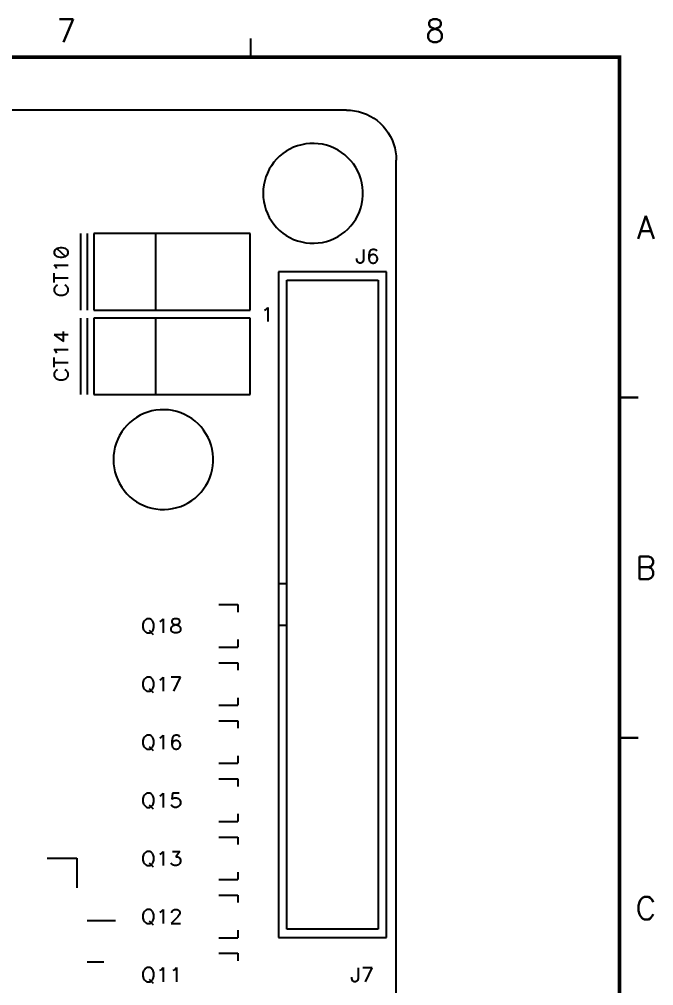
# Model space of a CAD drawing. Extents: x 295 to 953, y 10 to 290.
# Drawn here: x 802.6 to 886.5, y 162.2 to 290 of the extents above; entities that cross this region are included whole.
import ezdxf
from ezdxf.enums import TextEntityAlignment as Align

# ---------------------------------------------------------------- set-up
doc = ezdxf.new("R2010")
doc.units = 0
doc.header["$LTSCALE"] = 5
doc.header["$MEASUREMENT"] = 0
doc.layers.get('0').update_dxf_attribs({"linetype": 'CONTINUOUS', "lineweight": 25})
for name, color, linetype in [('DV-DPO-A6_TSK', 14, 'CONTINUOUS'), ('문자', 4, 'CONTINUOUS'), ('테두리', 3, 'CONTINUOUS')]:
    doc.layers.add(name, color=color, linetype=linetype)
doc.styles.get("Standard").update_dxf_attribs({"font": 'simplex.shx'})

# ---------------------------------------------------------------- blocks, each defined once
blk = doc.blocks.new('C')
at = {"layer": '테두리'}
blk.add_line((405, 285), (405, 15), dxfattribs=at)
for points, const_width in [([(356.25, 287.5), (356.25, 285)], 0.3), ([(15, 285), (15, 15), (405, 15), (405, 285), (15, 285)], 0.5), ([(407.5, 240), (405, 240)], 0.3), ([(407.5, 195), (405, 195)], 0.3)]:
    blk.add_lwpolyline(points, dxfattribs=dict(at, const_width=const_width))
at = {"layer": '문자'}
for s, p in [('7', (331.88, 288.5)), ('8', (380.62, 288.5)), ('A', (408.5, 262.5)), ('B', (408.5, 217.5)), ('C', (408.5, 172.5))]:
    blk.add_text(s, height=3, dxfattribs=at).set_placement(p, align=Align.MIDDLE)

msp = doc.modelspace()

# ---------------------------------------------------------------- linework, layer by layer
at = {"layer": 'DV-DPO-A6_TSK', "color": 7}
for p, q in [((845.88, 278), (529.08, 278)), ((845.88, 278), (846.42, 277.97)), ((846.42, 277.97), (846.96, 277.91)), ((846.96, 277.91), (847.49, 277.8)), ((847.49, 277.8), (848.02, 277.64)), ((848.02, 277.64), (848.53, 277.44)), ((848.53, 277.44), (849.02, 277.2)), ((849.02, 277.2), (849.49, 276.92)), ((849.49, 276.92), (849.93, 276.61)), ((849.93, 276.61), (850.34, 276.25)), ((850.34, 276.25), (850.73, 275.87)), ((850.73, 275.87), (851.09, 275.45)), ((851.09, 275.45), (851.4, 275.01)), ((851.4, 275.01), (851.68, 274.54)), ((839.97, 273.42), (839.43, 273.27)), ((840.51, 273.53), (839.97, 273.42)), ((841.06, 273.58), (840.51, 273.53)), ((841.61, 273.59), (841.06, 273.58)), ((842.17, 273.56), (841.61, 273.59)), ((842.71, 273.48), (842.17, 273.56)), ((843.25, 273.35), (842.71, 273.48)), ((851.68, 274.54), (851.92, 274.05)), ((851.92, 274.05), (852.12, 273.54)), ((852.12, 273.54), (852.27, 273.02)), ((837.48, 272.25), (837.06, 271.9)), ((837.94, 272.57), (837.48, 272.25)), ((838.42, 272.84), (837.94, 272.57)), ((838.91, 273.08), (838.42, 272.84)), ((839.43, 273.27), (838.91, 273.08)), ((843.78, 273.19), (843.25, 273.35)), ((844.28, 272.97), (843.78, 273.19)), ((844.78, 272.71), (844.28, 272.97)), ((845.24, 272.41), (844.78, 272.71)), ((845.68, 272.08), (845.24, 272.41)), ((852.27, 273.02), (852.39, 272.48)), ((852.39, 272.48), (852.45, 271.94)), ((836.3, 271.1), (835.98, 270.65)), ((836.66, 271.51), (836.3, 271.1)), ((837.06, 271.9), (836.66, 271.51)), ((846.09, 271.71), (845.68, 272.08)), ((846.47, 271.31), (846.09, 271.71)), ((846.82, 270.88), (846.47, 271.31)), ((847.12, 270.41), (846.82, 270.88)), ((852.45, 271.94), (852.48, 271.4)), ((852.48, 75.6), (852.48, 271.4)), ((835.44, 269.68), (835.24, 269.17)), ((835.69, 270.18), (835.44, 269.68)), ((835.98, 270.65), (835.69, 270.18)), ((847.39, 269.93), (847.12, 270.41)), ((847.61, 269.42), (847.39, 269.93)), ((835.08, 268.64), (834.97, 268.1)), ((835.24, 269.17), (835.08, 268.64)), ((847.79, 268.91), (847.61, 269.42)), ((847.93, 268.37), (847.79, 268.91)), ((848.02, 267.83), (847.93, 268.37)), ((834.9, 267.55), (834.87, 267)), ((834.97, 268.1), (834.9, 267.55)), ((848.07, 267.27), (848.02, 267.83)), ((848.07, 266.72), (848.07, 267.27)), ((834.87, 267), (834.9, 266.45)), ((834.9, 266.45), (834.97, 265.9)), ((834.97, 265.9), (835.08, 265.36)), ((847.93, 265.62), (848.02, 266.17)), ((848.02, 266.17), (848.07, 266.72)), ((835.08, 265.36), (835.24, 264.83)), ((835.24, 264.83), (835.44, 264.31)), ((847.39, 264.06), (847.61, 264.57)), ((847.61, 264.57), (847.79, 265.09)), ((847.79, 265.09), (847.93, 265.62)), ((835.44, 264.31), (835.69, 263.82)), ((835.69, 263.82), (835.98, 263.35)), ((835.98, 263.35), (836.3, 262.9)), ((846.82, 263.12), (847.12, 263.58)), ((847.12, 263.58), (847.39, 264.06)), ((836.3, 262.9), (836.66, 262.48)), ((836.66, 262.48), (837.06, 262.09)), ((837.06, 262.09), (837.48, 261.74)), ((845.24, 261.58), (845.68, 261.91)), ((845.68, 261.91), (846.09, 262.28)), ((846.09, 262.28), (846.47, 262.69)), ((846.47, 262.69), (846.82, 263.12)), ((810.73, 261.68), (810.73, 251.56)), ((811.61, 261.68), (811.61, 251.56)), ((833.17, 261.68), (812.49, 261.68)), ((812.49, 261.68), (812.49, 251.56)), ((820.63, 261.68), (820.63, 251.56)), ((833.17, 251.56), (833.17, 261.68)), ((837.48, 261.74), (837.94, 261.42)), ((837.94, 261.42), (838.42, 261.15)), ((838.42, 261.15), (838.91, 260.91)), ((838.91, 260.91), (839.43, 260.72)), ((839.43, 260.72), (839.97, 260.57)), ((842.71, 260.51), (843.25, 260.64)), ((843.25, 260.64), (843.78, 260.81)), ((843.78, 260.81), (844.28, 261.03)), ((844.28, 261.03), (844.78, 261.28)), ((844.78, 261.28), (845.24, 261.58)), ((807.34, 259.54), (807.25, 259.27)), ((807.61, 259.71), (807.34, 259.54)), ((808.05, 259.8), (807.61, 259.71)), ((807.61, 259.71), (808.76, 258.65)), ((808.31, 259.8), (808.05, 259.8)), ((808.76, 259.71), (808.31, 259.8)), ((809.02, 259.54), (808.76, 259.71)), ((809.11, 259.27), (809.02, 259.54)), ((839.97, 260.57), (840.51, 260.47)), ((840.51, 260.47), (841.06, 260.41)), ((841.06, 260.41), (841.61, 260.4)), ((841.61, 260.4), (842.17, 260.43)), ((842.17, 260.43), (842.71, 260.51)), ((848.15, 259.59), (848.15, 258.19)), ((849.11, 259.5), (848.93, 259.24)), ((849.38, 259.59), (849.11, 259.5)), ((849.55, 259.59), (849.38, 259.59)), ((849.81, 259.5), (849.55, 259.59)), ((849.9, 259.33), (849.81, 259.5)), ((807.25, 259.27), (807.25, 259.1)), ((807.25, 259.1), (807.34, 258.83)), ((807.34, 258.83), (807.61, 258.65)), ((807.61, 258.65), (808.05, 258.57)), ((808.05, 258.57), (808.31, 258.57)), ((808.31, 258.57), (808.76, 258.65)), ((808.76, 258.65), (809.02, 258.83)), ((809.02, 258.83), (809.11, 259.1)), ((809.11, 259.1), (809.11, 259.27)), ((847.28, 258.19), (847.28, 258.37)), ((847.36, 257.93), (847.28, 258.19)), ((848.15, 258.19), (848.06, 257.93)), ((848.93, 259.24), (848.85, 258.8)), ((848.85, 258.8), (848.85, 258.37)), ((848.93, 258.63), (848.85, 258.37)), ((848.85, 258.37), (848.93, 258.01)), ((849.11, 258.8), (848.93, 258.63)), ((849.38, 258.89), (849.11, 258.8)), ((849.46, 258.89), (849.38, 258.89)), ((849.72, 258.8), (849.46, 258.89)), ((849.9, 258.63), (849.72, 258.8)), ((849.98, 258.37), (849.9, 258.63)), ((849.9, 258.01), (849.98, 258.28)), ((849.98, 258.28), (849.98, 258.37)), ((807.52, 257.24), (807.25, 257.51)), ((807.25, 257.51), (809.11, 257.51)), ((807.61, 257.06), (807.52, 257.24)), ((847.45, 257.84), (847.36, 257.93)), ((847.63, 257.75), (847.45, 257.84)), ((847.8, 257.75), (847.63, 257.75)), ((847.98, 257.84), (847.8, 257.75)), ((848.06, 257.93), (847.98, 257.84)), ((848.93, 258.01), (849.11, 257.84)), ((849.11, 257.84), (849.38, 257.75)), ((849.38, 257.75), (849.46, 257.75)), ((849.46, 257.75), (849.72, 257.84)), ((849.72, 257.84), (849.9, 258.01)), ((807.25, 255.2), (807.25, 256.44)), ((807.25, 255.82), (809.11, 255.82)), ((836.89, 256.61), (836.89, 168.61)), ((851.19, 256.61), (836.89, 256.61)), ((851.19, 168.61), (851.19, 256.61)), ((807.34, 254.58), (807.25, 254.41)), ((807.25, 254.41), (807.25, 254.05)), ((807.52, 254.76), (807.34, 254.58)), ((807.7, 254.85), (807.52, 254.76)), ((808.85, 254.76), (808.67, 254.85)), ((809.02, 254.58), (808.85, 254.76)), ((809.11, 254.41), (809.02, 254.58)), ((809.11, 254.05), (809.11, 254.41)), ((837.99, 169.71), (837.99, 255.51)), ((837.99, 255.51), (850.09, 255.51)), ((850.09, 255.51), (850.09, 169.71)), ((807.25, 254.05), (807.34, 253.88)), ((807.34, 253.88), (807.52, 253.7)), ((807.52, 253.7), (807.7, 253.61)), ((807.7, 253.61), (807.96, 253.52)), ((807.96, 253.52), (808.4, 253.52)), ((808.4, 253.52), (808.67, 253.61)), ((808.67, 253.61), (808.85, 253.7)), ((808.85, 253.7), (809.02, 253.88)), ((809.02, 253.88), (809.11, 254.05)), ((835.23, 251.64), (835.49, 251.91)), ((835.49, 251.91), (835.49, 250.07)), ((810.73, 250.5), (810.73, 240.38)), ((811.61, 250.5), (811.61, 240.38)), ((812.49, 251.56), (833.17, 251.56)), ((833.17, 250.5), (812.49, 250.5)), ((812.49, 250.5), (812.49, 240.38)), ((820.63, 250.5), (820.63, 240.38)), ((833.17, 240.38), (833.17, 250.5)), ((835.05, 251.55), (835.23, 251.64)), ((809.11, 248.27), (807.25, 248.27)), ((807.25, 248.27), (808.49, 247.39)), ((808.49, 247.39), (808.49, 248.72)), ((807.52, 246.06), (807.25, 246.33)), ((807.25, 246.33), (809.11, 246.33)), ((807.61, 245.88), (807.52, 246.06)), ((807.25, 244.03), (807.25, 245.27)), ((807.25, 244.65), (809.11, 244.65)), ((807.34, 243.41), (807.25, 243.23)), ((807.25, 243.23), (807.25, 242.88)), ((807.25, 242.88), (807.34, 242.7)), ((807.52, 243.59), (807.34, 243.41)), ((807.7, 243.68), (807.52, 243.59)), ((808.85, 243.59), (808.67, 243.68)), ((809.02, 243.41), (808.85, 243.59)), ((809.11, 243.23), (809.02, 243.41)), ((809.02, 242.7), (809.11, 242.88)), ((809.11, 242.88), (809.11, 243.23)), ((807.34, 242.7), (807.52, 242.52)), ((807.52, 242.52), (807.7, 242.43)), ((807.7, 242.43), (807.96, 242.35)), ((807.96, 242.35), (808.4, 242.35)), ((808.4, 242.35), (808.67, 242.43)), ((808.67, 242.43), (808.85, 242.52)), ((808.85, 242.52), (809.02, 242.7)), ((812.49, 240.38), (833.17, 240.38)), ((818.62, 237.65), (818.14, 237.37)), ((819.12, 237.88), (818.62, 237.65)), ((819.64, 238.08), (819.12, 237.88)), ((820.17, 238.22), (819.64, 238.08)), ((820.71, 238.33), (820.17, 238.22)), ((821.26, 238.38), (820.71, 238.33)), ((821.82, 238.39), (821.26, 238.38)), ((822.36, 238.36), (821.82, 238.39)), ((822.91, 238.28), (822.36, 238.36)), ((823.45, 238.15), (822.91, 238.28)), ((823.98, 237.98), (823.45, 238.15)), ((824.49, 237.77), (823.98, 237.98)), ((824.97, 237.51), (824.49, 237.77)), ((817.26, 236.7), (816.86, 236.32)), ((817.69, 237.05), (817.26, 236.7)), ((818.14, 237.37), (817.69, 237.05)), ((825.44, 237.22), (824.97, 237.51)), ((825.88, 236.88), (825.44, 237.22)), ((826.29, 236.51), (825.88, 236.88)), ((826.67, 236.11), (826.29, 236.51)), ((816.18, 235.45), (815.89, 234.97)), ((816.5, 235.9), (816.18, 235.45)), ((816.86, 236.32), (816.5, 235.9)), ((827.01, 235.68), (826.67, 236.11)), ((827.32, 235.22), (827.01, 235.68)), ((827.59, 234.73), (827.32, 235.22)), ((815.44, 233.97), (815.28, 233.44)), ((815.65, 234.48), (815.44, 233.97)), ((815.89, 234.97), (815.65, 234.48)), ((827.81, 234.23), (827.59, 234.73)), ((828, 233.71), (827.81, 234.23)), ((815.17, 232.9), (815.1, 232.35)), ((815.28, 233.44), (815.17, 232.9)), ((828.13, 233.17), (828, 233.71)), ((828.22, 232.62), (828.13, 233.17)), ((828.27, 232.07), (828.22, 232.62)), ((815.1, 232.35), (815.08, 231.8)), ((815.08, 231.8), (815.1, 231.25)), ((815.1, 231.25), (815.17, 230.69)), ((828.22, 230.97), (828.27, 231.52)), ((828.27, 231.52), (828.27, 232.07)), ((815.17, 230.69), (815.28, 230.16)), ((815.28, 230.16), (815.44, 229.63)), ((828, 229.89), (828.13, 230.43)), ((828.13, 230.43), (828.22, 230.97)), ((815.44, 229.63), (815.65, 229.11)), ((815.65, 229.11), (815.89, 228.62)), ((827.32, 228.38), (827.59, 228.86)), ((827.59, 228.86), (827.81, 229.37)), ((827.81, 229.37), (828, 229.89)), ((815.89, 228.62), (816.18, 228.15)), ((816.18, 228.15), (816.5, 227.7)), ((816.5, 227.7), (816.86, 227.28)), ((826.29, 227.08), (826.67, 227.49)), ((826.67, 227.49), (827.01, 227.92)), ((827.01, 227.92), (827.32, 228.38)), ((816.86, 227.28), (817.26, 226.89)), ((817.26, 226.89), (817.69, 226.54)), ((817.69, 226.54), (818.14, 226.22)), ((818.14, 226.22), (818.62, 225.95)), ((824.97, 226.08), (825.44, 226.37)), ((825.44, 226.37), (825.88, 226.71)), ((825.88, 226.71), (826.29, 227.08)), ((818.62, 225.95), (819.12, 225.72)), ((819.12, 225.72), (819.64, 225.52)), ((819.64, 225.52), (820.17, 225.37)), ((820.17, 225.37), (820.71, 225.27)), ((820.71, 225.27), (821.26, 225.21)), ((821.26, 225.21), (821.82, 225.2)), ((821.82, 225.2), (822.36, 225.23)), ((822.36, 225.23), (822.91, 225.31)), ((822.91, 225.31), (823.45, 225.44)), ((823.45, 225.44), (823.98, 225.61)), ((823.98, 225.61), (824.49, 225.83)), ((824.49, 225.83), (824.97, 226.08)), ((837.99, 215.36), (836.89, 215.36)), ((829.01, 212.62), (831.54, 212.62)), ((831.54, 212.62), (831.54, 211.63)), ((819.08, 210.29), (818.99, 210.02)), ((818.99, 210.02), (818.99, 209.58)), ((818.99, 209.58), (819.08, 209.31)), ((819.17, 210.47), (819.08, 210.29)), ((819.35, 210.64), (819.17, 210.47)), ((819.52, 210.73), (819.35, 210.64)), ((819.88, 210.73), (819.52, 210.73)), ((820.06, 210.64), (819.88, 210.73)), ((820.23, 210.47), (820.06, 210.64)), ((820.32, 210.29), (820.23, 210.47)), ((820.41, 210.02), (820.32, 210.29)), ((820.32, 209.31), (820.41, 209.58)), ((820.41, 209.58), (820.41, 210.02)), ((821.21, 210.38), (821.39, 210.47)), ((821.39, 210.47), (821.65, 210.73)), ((821.65, 210.73), (821.65, 208.87)), ((822.72, 209.49), (822.81, 209.67)), ((822.9, 210.64), (822.81, 210.47)), ((822.81, 210.47), (822.81, 210.29)), ((822.81, 210.29), (822.9, 210.11)), ((822.81, 209.67), (822.98, 209.85)), ((823.16, 210.73), (822.9, 210.64)), ((822.9, 210.11), (823.07, 210.02)), ((822.98, 209.85), (823.25, 209.93)), ((823.07, 210.02), (823.43, 209.93)), ((823.52, 210.73), (823.16, 210.73)), ((823.25, 209.93), (823.61, 210.02)), ((823.43, 209.93), (823.69, 209.85)), ((823.78, 210.64), (823.52, 210.73)), ((823.61, 210.02), (823.78, 210.11)), ((823.69, 209.85), (823.87, 209.67)), ((823.87, 210.47), (823.78, 210.64)), ((823.78, 210.11), (823.87, 210.29)), ((823.87, 210.29), (823.87, 210.47)), ((823.87, 209.67), (823.96, 209.49)), ((837.99, 209.86), (836.89, 209.86)), ((819.08, 209.31), (819.17, 209.14)), ((819.17, 209.14), (819.35, 208.96)), ((819.35, 208.96), (819.52, 208.87)), ((819.52, 208.87), (819.88, 208.87)), ((819.79, 209.23), (820.32, 208.69)), ((819.88, 208.87), (820.06, 208.96)), ((820.06, 208.96), (820.23, 209.14)), ((820.23, 209.14), (820.32, 209.31)), ((822.72, 209.23), (822.72, 209.49)), ((822.81, 209.05), (822.72, 209.23)), ((822.9, 208.96), (822.81, 209.05)), ((823.16, 208.87), (822.9, 208.96)), ((823.52, 208.87), (823.16, 208.87)), ((823.78, 208.96), (823.52, 208.87)), ((823.87, 209.05), (823.78, 208.96)), ((823.96, 209.23), (823.87, 209.05)), ((823.96, 209.49), (823.96, 209.23)), ((829.01, 207.01), (831.54, 207.01)), ((831.54, 208), (831.54, 207.01)), ((829.01, 204.94), (831.54, 204.94)), ((831.54, 204.94), (831.54, 203.95)), ((819.08, 202.6), (818.99, 202.34)), ((818.99, 202.34), (818.99, 201.89)), ((818.99, 201.89), (819.08, 201.63)), ((819.17, 202.78), (819.08, 202.6)), ((819.35, 202.96), (819.17, 202.78)), ((819.52, 203.05), (819.35, 202.96)), ((819.88, 203.05), (819.52, 203.05)), ((820.06, 202.96), (819.88, 203.05)), ((820.23, 202.78), (820.06, 202.96)), ((820.32, 202.6), (820.23, 202.78)), ((820.41, 202.34), (820.32, 202.6)), ((820.32, 201.63), (820.41, 201.89)), ((820.41, 201.89), (820.41, 202.34)), ((821.21, 202.69), (821.39, 202.78)), ((821.39, 202.78), (821.65, 203.05)), ((821.65, 203.05), (821.65, 201.18)), ((823.96, 203.05), (822.72, 203.05)), ((823.07, 201.18), (823.96, 203.05)), ((819.08, 201.63), (819.17, 201.45)), ((819.17, 201.45), (819.35, 201.27)), ((819.35, 201.27), (819.52, 201.18)), ((819.52, 201.18), (819.88, 201.18)), ((819.79, 201.54), (820.32, 201.01)), ((819.88, 201.18), (820.06, 201.27)), ((820.06, 201.27), (820.23, 201.45)), ((820.23, 201.45), (820.32, 201.63)), ((829.01, 199.33), (831.54, 199.33)), ((831.54, 200.32), (831.54, 199.33)), ((829.01, 197.26), (831.54, 197.26)), ((831.54, 197.26), (831.54, 196.27)), ((819.08, 194.92), (818.99, 194.66)), ((818.99, 194.66), (818.99, 194.21)), ((818.99, 194.21), (819.08, 193.95)), ((819.17, 195.1), (819.08, 194.92)), ((819.35, 195.28), (819.17, 195.1)), ((819.52, 195.37), (819.35, 195.28)), ((819.88, 195.37), (819.52, 195.37)), ((820.06, 195.28), (819.88, 195.37)), ((820.23, 195.1), (820.06, 195.28)), ((820.32, 194.92), (820.23, 195.1)), ((820.41, 194.66), (820.32, 194.92)), ((820.32, 193.95), (820.41, 194.21)), ((820.41, 194.21), (820.41, 194.66)), ((821.21, 195.01), (821.39, 195.1)), ((821.39, 195.1), (821.65, 195.37)), ((821.65, 195.37), (821.65, 193.5)), ((822.9, 195.01), (822.81, 194.57)), ((822.81, 194.57), (822.81, 194.12)), ((822.9, 194.39), (822.81, 194.12)), ((823.07, 195.28), (822.9, 195.01)), ((823.07, 194.57), (822.9, 194.39)), ((823.34, 195.37), (823.07, 195.28)), ((823.34, 194.66), (823.07, 194.57)), ((823.52, 195.37), (823.34, 195.37)), ((823.43, 194.66), (823.34, 194.66)), ((823.69, 194.57), (823.43, 194.66)), ((823.78, 195.28), (823.52, 195.37)), ((823.87, 194.39), (823.69, 194.57)), ((823.87, 195.1), (823.78, 195.28)), ((823.96, 194.12), (823.87, 194.39)), ((819.08, 193.95), (819.17, 193.77)), ((819.17, 193.77), (819.35, 193.59)), ((819.35, 193.59), (819.52, 193.5)), ((819.52, 193.5), (819.88, 193.5)), ((819.79, 193.86), (820.32, 193.32)), ((819.88, 193.5), (820.06, 193.59)), ((820.06, 193.59), (820.23, 193.77)), ((820.23, 193.77), (820.32, 193.95)), ((822.81, 194.12), (822.9, 193.77)), ((822.9, 193.77), (823.07, 193.59)), ((823.07, 193.59), (823.34, 193.5)), ((823.34, 193.5), (823.43, 193.5)), ((823.43, 193.5), (823.69, 193.59)), ((823.69, 193.59), (823.87, 193.77)), ((823.87, 193.77), (823.96, 194.03)), ((823.96, 194.03), (823.96, 194.12)), ((829.01, 191.65), (831.54, 191.65)), ((831.54, 192.63), (831.54, 191.65)), ((829.01, 189.57), (831.54, 189.57)), ((831.54, 189.57), (831.54, 188.58)), ((819.08, 187.24), (818.99, 186.97)), ((818.99, 186.97), (818.99, 186.53)), ((818.99, 186.53), (819.08, 186.26)), ((819.17, 187.42), (819.08, 187.24)), ((819.35, 187.59), (819.17, 187.42)), ((819.52, 187.68), (819.35, 187.59)), ((819.88, 187.68), (819.52, 187.68)), ((820.06, 187.59), (819.88, 187.68)), ((820.23, 187.42), (820.06, 187.59)), ((820.32, 187.24), (820.23, 187.42)), ((820.41, 186.97), (820.32, 187.24)), ((820.32, 186.26), (820.41, 186.53)), ((820.41, 186.53), (820.41, 186.97)), ((821.21, 187.33), (821.39, 187.42)), ((821.39, 187.42), (821.65, 187.68)), ((821.65, 187.68), (821.65, 185.82)), ((822.9, 187.68), (822.81, 186.88)), ((822.81, 186.88), (822.9, 186.97)), ((823.78, 187.68), (822.9, 187.68)), ((822.9, 186.97), (823.16, 187.06)), ((823.16, 187.06), (823.43, 187.06)), ((823.43, 187.06), (823.69, 186.97)), ((823.69, 186.97), (823.87, 186.8)), ((823.87, 186.8), (823.96, 186.53)), ((823.96, 186.53), (823.96, 186.35)), ((819.08, 186.26), (819.17, 186.09)), ((819.17, 186.09), (819.35, 185.91)), ((819.35, 185.91), (819.52, 185.82)), ((819.52, 185.82), (819.88, 185.82)), ((819.79, 186.17), (820.32, 185.64)), ((819.88, 185.82), (820.06, 185.91)), ((820.06, 185.91), (820.23, 186.09)), ((820.23, 186.09), (820.32, 186.26)), ((822.81, 186), (822.72, 186.17)), ((822.9, 185.91), (822.81, 186)), ((823.16, 185.82), (822.9, 185.91)), ((823.43, 185.82), (823.16, 185.82)), ((823.69, 185.91), (823.43, 185.82)), ((823.87, 186.09), (823.69, 185.91)), ((823.96, 186.35), (823.87, 186.09)), ((831.54, 184.95), (831.54, 183.96)), ((829.01, 183.96), (831.54, 183.96)), ((829.01, 181.89), (831.54, 181.89)), ((831.54, 181.89), (831.54, 180.9)), ((806.34, 179.08), (810.25, 179.08)), ((810.25, 179.08), (810.25, 175.17)), ((819.08, 179.55), (818.99, 179.29)), ((818.99, 179.29), (818.99, 178.84)), ((819.17, 179.73), (819.08, 179.55)), ((819.35, 179.91), (819.17, 179.73)), ((819.52, 180), (819.35, 179.91)), ((819.88, 180), (819.52, 180)), ((820.06, 179.91), (819.88, 180)), ((820.23, 179.73), (820.06, 179.91)), ((820.32, 179.55), (820.23, 179.73)), ((820.41, 179.29), (820.32, 179.55)), ((820.41, 178.84), (820.41, 179.29)), ((821.21, 179.64), (821.39, 179.73)), ((821.39, 179.73), (821.65, 180)), ((821.65, 180), (821.65, 178.13)), ((822.9, 180), (823.87, 180)), ((823.87, 180), (823.34, 179.29)), ((823.34, 179.29), (823.61, 179.29)), ((823.61, 179.29), (823.78, 179.2)), ((823.78, 179.2), (823.87, 179.11)), ((823.87, 179.11), (823.96, 178.84)), ((818.99, 178.84), (819.08, 178.58)), ((819.08, 178.58), (819.17, 178.4)), ((819.17, 178.4), (819.35, 178.22)), ((819.35, 178.22), (819.52, 178.13)), ((819.52, 178.13), (819.88, 178.13)), ((819.79, 178.49), (820.32, 177.95)), ((819.88, 178.13), (820.06, 178.22)), ((820.06, 178.22), (820.23, 178.4)), ((820.23, 178.4), (820.32, 178.58)), ((820.32, 178.58), (820.41, 178.84)), ((822.81, 178.31), (822.72, 178.49)), ((822.9, 178.22), (822.81, 178.31)), ((823.16, 178.13), (822.9, 178.22)), ((823.43, 178.13), (823.16, 178.13)), ((823.69, 178.22), (823.43, 178.13)), ((823.87, 178.4), (823.69, 178.22)), ((823.96, 178.66), (823.87, 178.4)), ((823.96, 178.84), (823.96, 178.66)), ((831.54, 177.27), (831.54, 176.28)), ((829.01, 176.28), (831.54, 176.28)), ((829.01, 174.21), (831.54, 174.21)), ((831.54, 174.21), (831.54, 173.22)), ((819.08, 171.87), (818.99, 171.61)), ((818.99, 171.61), (818.99, 171.16)), ((819.17, 172.05), (819.08, 171.87)), ((819.35, 172.23), (819.17, 172.05)), ((819.52, 172.32), (819.35, 172.23)), ((819.88, 172.32), (819.52, 172.32)), ((820.06, 172.23), (819.88, 172.32)), ((820.23, 172.05), (820.06, 172.23)), ((820.32, 171.87), (820.23, 172.05)), ((820.41, 171.61), (820.32, 171.87)), ((820.41, 171.16), (820.41, 171.61)), ((821.21, 171.96), (821.39, 172.05)), ((821.39, 172.05), (821.65, 172.32)), ((821.65, 172.32), (821.65, 170.45)), ((823.61, 171.34), (822.72, 170.45)), ((822.81, 171.96), (822.9, 172.14)), ((822.81, 171.87), (822.81, 171.96)), ((822.9, 172.14), (822.98, 172.23)), ((822.98, 172.23), (823.16, 172.32)), ((823.16, 172.32), (823.52, 172.32)), ((823.52, 172.32), (823.69, 172.23)), ((823.78, 171.61), (823.61, 171.34)), ((823.69, 172.23), (823.78, 172.14)), ((823.78, 172.14), (823.87, 171.96)), ((823.87, 171.78), (823.78, 171.61)), ((823.87, 171.96), (823.87, 171.78)), ((811.62, 170.88), (815.36, 170.88)), ((818.99, 171.16), (819.08, 170.9)), ((819.08, 170.9), (819.17, 170.72)), ((819.17, 170.72), (819.35, 170.54)), ((819.35, 170.54), (819.52, 170.45)), ((819.52, 170.45), (819.88, 170.45)), ((819.79, 170.81), (820.32, 170.27)), ((819.88, 170.45), (820.06, 170.54)), ((820.06, 170.54), (820.23, 170.72)), ((820.23, 170.72), (820.32, 170.9)), ((820.32, 170.9), (820.41, 171.16)), ((822.72, 170.45), (823.96, 170.45)), ((831.54, 169.58), (831.54, 168.59)), ((850.09, 169.71), (837.99, 169.71)), ((829.01, 168.59), (831.54, 168.59)), ((836.89, 168.61), (851.19, 168.61)), ((829.01, 166.52), (831.54, 166.52)), ((831.54, 166.52), (831.54, 165.53)), ((811.62, 165.38), (813.82, 165.38)), ((819.08, 164.19), (818.99, 163.92)), ((818.99, 163.92), (818.99, 163.48)), ((819.17, 164.36), (819.08, 164.19)), ((819.35, 164.54), (819.17, 164.36)), ((819.52, 164.63), (819.35, 164.54)), ((819.88, 164.63), (819.52, 164.63)), ((820.06, 164.54), (819.88, 164.63)), ((820.23, 164.36), (820.06, 164.54)), ((820.32, 164.19), (820.23, 164.36)), ((820.41, 163.92), (820.32, 164.19)), ((820.41, 163.48), (820.41, 163.92)), ((821.21, 164.28), (821.39, 164.36)), ((821.39, 164.36), (821.65, 164.63)), ((821.65, 164.63), (821.65, 162.77)), ((822.98, 164.28), (823.16, 164.36)), ((823.16, 164.36), (823.43, 164.63)), ((823.43, 164.63), (823.43, 162.77)), ((847.45, 164.59), (847.45, 163.2)), ((849.29, 164.59), (848.06, 164.59)), ((848.41, 162.76), (849.29, 164.59)), ((818.99, 163.48), (819.08, 163.21)), ((819.08, 163.21), (819.17, 163.03)), ((819.17, 163.03), (819.35, 162.86)), ((819.35, 162.86), (819.52, 162.77)), ((819.52, 162.77), (819.88, 162.77)), ((819.79, 163.12), (820.32, 162.59)), ((819.88, 162.77), (820.06, 162.86)), ((820.06, 162.86), (820.23, 163.03)), ((820.23, 163.03), (820.32, 163.21)), ((820.32, 163.21), (820.41, 163.48)), ((846.58, 163.2), (846.58, 163.37)), ((846.67, 162.93), (846.58, 163.2)), ((846.75, 162.84), (846.67, 162.93)), ((846.93, 162.76), (846.75, 162.84)), ((847.1, 162.76), (846.93, 162.76)), ((847.28, 162.84), (847.1, 162.76)), ((847.36, 162.93), (847.28, 162.84)), ((847.45, 163.2), (847.36, 162.93))]:
    msp.add_line(p, q, dxfattribs=at)

# ---------------------------------------------------------------- block references
msp.add_blockref('C', (476.98, 0))

doc.saveas('drawing.dxf')
